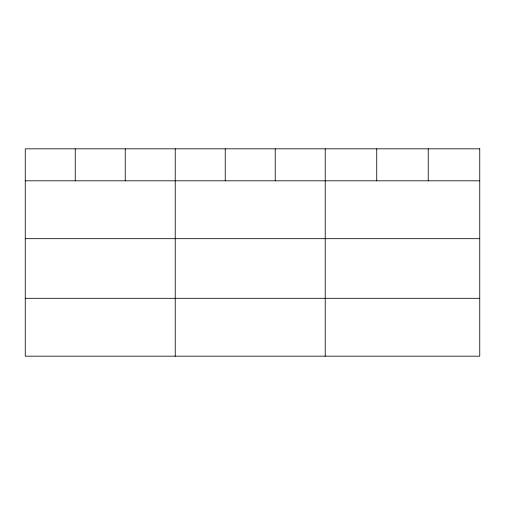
<?xml version="1.0" encoding="UTF-8"?>
<svg xmlns="http://www.w3.org/2000/svg" width="505" height="505" viewBox="0 0 505 505"><rect width="100%" height="100%" fill="white"/><g stroke="black" fill="none" stroke-linecap="round" stroke-linejoin="round"><path stroke-width="0.76" d="M25.25 180.815L479.75 180.815M25.25 238.682L479.75 238.682M25.25 298.303L479.75 298.303M428.24 148.83L428.24 180.815M376.73 148.83L376.73 180.815M325.22 148.83L325.22 356.17M275.225 148.83L275.225 180.815M225.23 148.83L225.23 180.815M175.235 148.83L175.235 356.17M125.24 148.83L125.24 180.815M75.245 148.83L75.245 180.815M479.75 148.83L25.25 148.83L25.25 356.17L479.75 356.17L479.75 148.83"/></g></svg>
